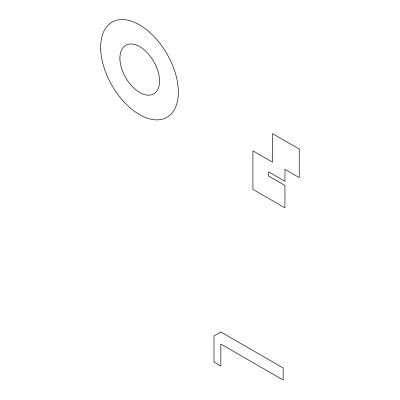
<?xml version="1.0" encoding="UTF-8"?>
<svg xmlns="http://www.w3.org/2000/svg" width="400" height="400" viewBox="0 0 400 400"><rect width="100%" height="100%" fill="white"/><g stroke="black" fill="none" stroke-linecap="round" stroke-linejoin="round"><path stroke-width="0.6" d="M220.85 332L213.985 335.965L214.03 362.12L220.85 366.06L220.85 344.04L283.135 380L283.135 367.96L220.85 332M299.235 149.09L272.555 133.685L272.555 162.18L252.915 150.84L252.915 189.355L284.95 207.85L284.95 185.46L268.66 176.055L268.66 171.88L284.95 181.285L284.95 169.335L299.235 177.58L299.235 149.09M100.765 50.66A54.925 31.71 60 0 0 161.335 119.425A54.925 31.71 60 0 0 156.395 39.1A54.925 31.71 60 0 0 100.765 50.66M119.9 58.145A28.045 16.19 60 0 0 149.645 95.15A28.045 16.19 60 0 0 149.645 55.49A28.045 16.19 60 0 0 119.9 58.145"/></g></svg>
